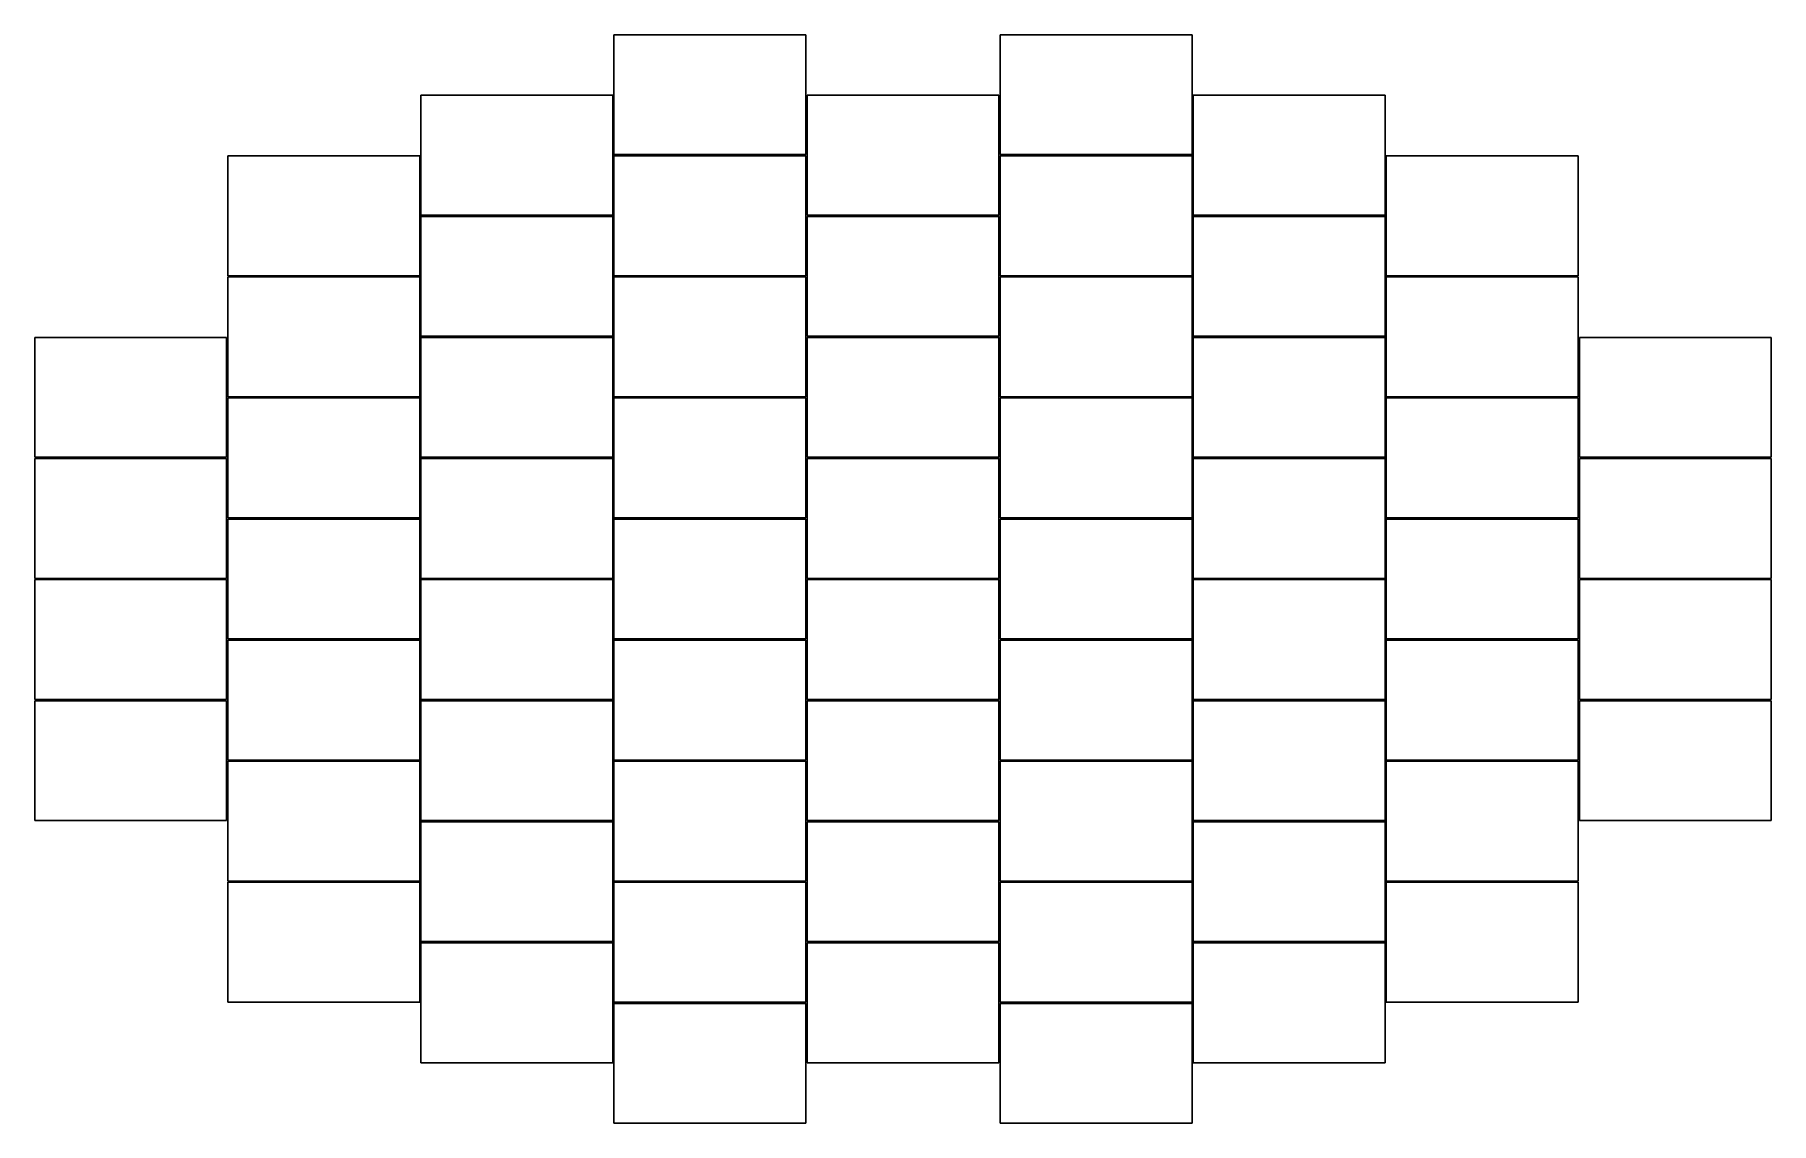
# Model space of a CAD drawing. Header units: metres. Extents: x -7240 to 7240, y -4540 to 4540.
import ezdxf

# ---------------------------------------------------------------- set-up
doc = ezdxf.new("R2010")
doc.units = ezdxf.units.M

msp = doc.modelspace()

# ---------------------------------------------------------------- linework, layer by layer
at = {"layer": 'PARAMETRIX'}
for p, q in [((-810, 4540), (-2410, 4540)), ((-2410, 4540), (-2410, 3540)), ((-810, 3540), (-810, 4540)), ((2410, 4540), (810, 4540)), ((810, 4540), (810, 3540)), ((2410, 3540), (2410, 4540)), ((-2420, 4035), (-4020, 4035)), ((-4020, 4035), (-4020, 3035)), ((-2420, 3035), (-2420, 4035)), ((800, 4035), (-800, 4035)), ((-800, 4035), (-800, 3035)), ((800, 3035), (800, 4035)), ((4020, 4035), (2420, 4035)), ((2420, 4035), (2420, 3035)), ((4020, 3035), (4020, 4035)), ((-4030, 3530), (-5630, 3530)), ((-5630, 3530), (-5630, 2530)), ((-4030, 2530), (-4030, 3530)), ((-2410, 3540), (-810, 3540)), ((-810, 3530), (-2410, 3530)), ((-2410, 3530), (-2410, 2530)), ((-810, 2530), (-810, 3530)), ((810, 3540), (2410, 3540)), ((2410, 3530), (810, 3530)), ((810, 3530), (810, 2530)), ((2410, 2530), (2410, 3530)), ((5630, 3530), (4030, 3530)), ((4030, 3530), (4030, 2530)), ((5630, 2530), (5630, 3530)), ((-4020, 3035), (-2420, 3035)), ((-2420, 3025), (-4020, 3025)), ((-4020, 3025), (-4020, 2025)), ((-2420, 2025), (-2420, 3025)), ((-800, 3035), (800, 3035)), ((800, 3025), (-800, 3025)), ((-800, 3025), (-800, 2025)), ((800, 2025), (800, 3025)), ((2420, 3035), (4020, 3035)), ((4020, 3025), (2420, 3025)), ((2420, 3025), (2420, 2025)), ((4020, 2025), (4020, 3025)), ((-5630, 2530), (-4030, 2530)), ((-4030, 2520), (-5630, 2520)), ((-5630, 2520), (-5630, 1520)), ((-4030, 1520), (-4030, 2520)), ((-2410, 2530), (-810, 2530)), ((-810, 2520), (-2410, 2520)), ((-2410, 2520), (-2410, 1520)), ((-810, 1520), (-810, 2520)), ((810, 2530), (2410, 2530)), ((2410, 2520), (810, 2520)), ((810, 2520), (810, 1520)), ((2410, 1520), (2410, 2520)), ((4030, 2530), (5630, 2530)), ((5630, 2520), (4030, 2520)), ((4030, 2520), (4030, 1520)), ((5630, 1520), (5630, 2520)), ((-5640, 2015), (-7240, 2015)), ((-7240, 2015), (-7240, 1015)), ((-5640, 1015), (-5640, 2015)), ((-4020, 2025), (-2420, 2025)), ((-2420, 2015), (-4020, 2015)), ((-4020, 2015), (-4020, 1015)), ((-2420, 1015), (-2420, 2015)), ((-800, 2025), (800, 2025)), ((800, 2015), (-800, 2015)), ((-800, 2015), (-800, 1015)), ((800, 1015), (800, 2015)), ((2420, 2025), (4020, 2025)), ((4020, 2015), (2420, 2015)), ((2420, 2015), (2420, 1015)), ((4020, 1015), (4020, 2015)), ((7240, 2015), (5640, 2015)), ((5640, 2015), (5640, 1015)), ((7240, 1015), (7240, 2015)), ((-5630, 1520), (-4030, 1520)), ((-4030, 1510), (-5630, 1510)), ((-5630, 1510), (-5630, 510)), ((-4030, 510), (-4030, 1510)), ((-2410, 1520), (-810, 1520)), ((-810, 1510), (-2410, 1510)), ((-2410, 1510), (-2410, 510)), ((-810, 510), (-810, 1510)), ((810, 1520), (2410, 1520)), ((2410, 1510), (810, 1510)), ((810, 1510), (810, 510)), ((2410, 510), (2410, 1510)), ((4030, 1520), (5630, 1520)), ((5630, 1510), (4030, 1510)), ((4030, 1510), (4030, 510)), ((5630, 510), (5630, 1510)), ((-7240, 1015), (-5640, 1015)), ((-4020, 1015), (-2420, 1015)), ((-800, 1015), (800, 1015)), ((2420, 1015), (4020, 1015)), ((5640, 1015), (7240, 1015)), ((-5640, 1005), (-7240, 1005)), ((-7240, 1005), (-7240, 5)), ((-5640, 5), (-5640, 1005)), ((-2420, 1005), (-4020, 1005)), ((-4020, 1005), (-4020, 5)), ((-2420, 5), (-2420, 1005)), ((800, 1005), (-800, 1005)), ((-800, 1005), (-800, 5)), ((800, 5), (800, 1005)), ((4020, 1005), (2420, 1005)), ((2420, 1005), (2420, 5)), ((4020, 5), (4020, 1005)), ((7240, 1005), (5640, 1005)), ((5640, 1005), (5640, 5)), ((7240, 5), (7240, 1005)), ((-5630, 510), (-4030, 510)), ((-4030, 500), (-5630, 500)), ((-5630, 500), (-5630, -500)), ((-4030, -500), (-4030, 500)), ((-2410, 510), (-810, 510)), ((-810, 500), (-2410, 500)), ((-2410, 500), (-2410, -500)), ((-810, -500), (-810, 500)), ((810, 510), (2410, 510)), ((2410, 500), (810, 500)), ((810, 500), (810, -500)), ((2410, -500), (2410, 500)), ((4030, 510), (5630, 510)), ((5630, 500), (4030, 500)), ((4030, 500), (4030, -500)), ((5630, -500), (5630, 500)), ((-7240, 5), (-5640, 5)), ((-4020, 5), (-2420, 5)), ((-800, 5), (800, 5)), ((2420, 5), (4020, 5)), ((5640, 5), (7240, 5)), ((-5640, -5), (-7240, -5)), ((-7240, -5), (-7240, -1005)), ((-5640, -1005), (-5640, -5)), ((-2420, -5), (-4020, -5)), ((-4020, -5), (-4020, -1005)), ((-2420, -1005), (-2420, -5)), ((800, -5), (-800, -5)), ((-800, -5), (-800, -1005)), ((800, -1005), (800, -5)), ((4020, -5), (2420, -5)), ((2420, -5), (2420, -1005)), ((4020, -1005), (4020, -5)), ((7240, -5), (5640, -5)), ((5640, -5), (5640, -1005)), ((7240, -1005), (7240, -5)), ((-5630, -500), (-4030, -500)), ((-4030, -510), (-5630, -510)), ((-5630, -510), (-5630, -1510)), ((-4030, -1510), (-4030, -510)), ((-2410, -500), (-810, -500)), ((-810, -510), (-2410, -510)), ((-2410, -510), (-2410, -1510)), ((-810, -1510), (-810, -510)), ((810, -500), (2410, -500)), ((2410, -510), (810, -510)), ((810, -510), (810, -1510)), ((2410, -1510), (2410, -510)), ((4030, -500), (5630, -500)), ((5630, -510), (4030, -510)), ((4030, -510), (4030, -1510)), ((5630, -1510), (5630, -510)), ((-7240, -1005), (-5640, -1005)), ((-4020, -1005), (-2420, -1005)), ((-800, -1005), (800, -1005)), ((2420, -1005), (4020, -1005)), ((5640, -1005), (7240, -1005)), ((-5640, -1015), (-7240, -1015)), ((-7240, -1015), (-7240, -2015)), ((-5640, -2015), (-5640, -1015)), ((-2420, -1015), (-4020, -1015)), ((-4020, -1015), (-4020, -2015)), ((-2420, -2015), (-2420, -1015)), ((800, -1015), (-800, -1015)), ((-800, -1015), (-800, -2015)), ((800, -2015), (800, -1015)), ((4020, -1015), (2420, -1015)), ((2420, -1015), (2420, -2015)), ((4020, -2015), (4020, -1015)), ((7240, -1015), (5640, -1015)), ((5640, -1015), (5640, -2015)), ((7240, -2015), (7240, -1015)), ((-5630, -1510), (-4030, -1510)), ((-4030, -1520), (-5630, -1520)), ((-5630, -1520), (-5630, -2520)), ((-4030, -2520), (-4030, -1520)), ((-2410, -1510), (-810, -1510)), ((-810, -1520), (-2410, -1520)), ((-2410, -1520), (-2410, -2520)), ((-810, -2520), (-810, -1520)), ((810, -1510), (2410, -1510)), ((2410, -1520), (810, -1520)), ((810, -1520), (810, -2520)), ((2410, -2520), (2410, -1520)), ((4030, -1510), (5630, -1510)), ((5630, -1520), (4030, -1520)), ((4030, -1520), (4030, -2520)), ((5630, -2520), (5630, -1520)), ((-7240, -2015), (-5640, -2015)), ((-4020, -2015), (-2420, -2015)), ((-2420, -2025), (-4020, -2025)), ((-4020, -2025), (-4020, -3025)), ((-2420, -3025), (-2420, -2025)), ((-800, -2015), (800, -2015)), ((800, -2025), (-800, -2025)), ((-800, -2025), (-800, -3025)), ((800, -3025), (800, -2025)), ((2420, -2015), (4020, -2015)), ((4020, -2025), (2420, -2025)), ((2420, -2025), (2420, -3025)), ((4020, -3025), (4020, -2025)), ((5640, -2015), (7240, -2015)), ((-5630, -2520), (-4030, -2520)), ((-4030, -2530), (-5630, -2530)), ((-5630, -2530), (-5630, -3530)), ((-4030, -3530), (-4030, -2530)), ((-2410, -2520), (-810, -2520)), ((-810, -2530), (-2410, -2530)), ((-2410, -2530), (-2410, -3530)), ((-810, -3530), (-810, -2530)), ((810, -2520), (2410, -2520)), ((2410, -2530), (810, -2530)), ((810, -2530), (810, -3530)), ((2410, -3530), (2410, -2530)), ((4030, -2520), (5630, -2520)), ((5630, -2530), (4030, -2530)), ((4030, -2530), (4030, -3530)), ((5630, -3530), (5630, -2530)), ((-4020, -3025), (-2420, -3025)), ((-2420, -3035), (-4020, -3035)), ((-4020, -3035), (-4020, -4035)), ((-2420, -4035), (-2420, -3035)), ((-800, -3025), (800, -3025)), ((800, -3035), (-800, -3035)), ((-800, -3035), (-800, -4035)), ((800, -4035), (800, -3035)), ((2420, -3025), (4020, -3025)), ((4020, -3035), (2420, -3035)), ((2420, -3035), (2420, -4035)), ((4020, -4035), (4020, -3035)), ((-5630, -3530), (-4030, -3530)), ((-2410, -3530), (-810, -3530)), ((-810, -3540), (-2410, -3540)), ((-2410, -3540), (-2410, -4540)), ((-810, -4540), (-810, -3540)), ((810, -3530), (2410, -3530)), ((2410, -3540), (810, -3540)), ((810, -3540), (810, -4540)), ((2410, -4540), (2410, -3540)), ((4030, -3530), (5630, -3530)), ((-4020, -4035), (-2420, -4035)), ((-800, -4035), (800, -4035)), ((2420, -4035), (4020, -4035)), ((-2410, -4540), (-810, -4540)), ((810, -4540), (2410, -4540))]:
    msp.add_line(p, q, dxfattribs=at)

doc.saveas('drawing.dxf')
